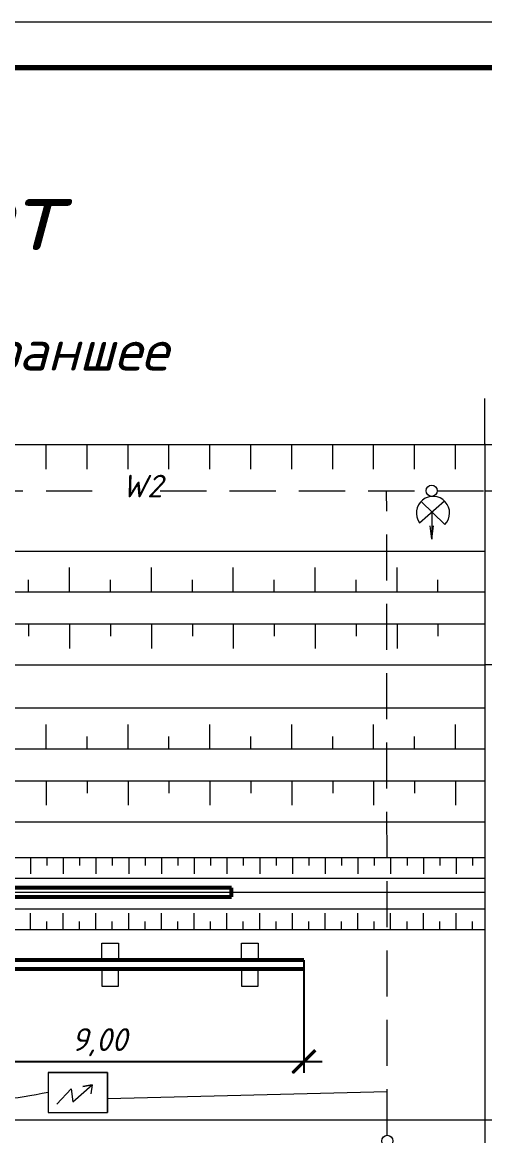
# Model space of a CAD drawing. Header units: millimetres. Extents: x 27137 to 30937, y -4667 to -569.
# Drawn here: x 29775 to 29825.9, y -1839.3 to -1716.9 of the extents above; entities that cross this region are included whole.
import ezdxf

# ---------------------------------------------------------------- set-up
doc = ezdxf.new("R2010")
doc.units = ezdxf.units.MM
doc.header["$LTSCALE"] = 0.4
doc.linetypes.add('осевая', pattern=[50.8, 31.75, -6.35, 6.35, -6.35])
doc.linetypes.add('штриховаяX2', pattern=[38.1, 25.4, -12.7])
doc.layers.add('здания', color=7, linetype='Continuous', lineweight=40)
doc.styles.add('Isocpeur', font='isocpeui.ttf', dxfattribs={"height": 2.5})
doc.styles.get("Standard").update_dxf_attribs({"font": 'isocpeui.ttf', "height": 2.5})
doc.dimstyles.new('06', dxfattribs={"dimtxt": 2.5, "dimasz": 2.5, "dimexe": 1.25, "dimexo": 0.625, "dimtad": 1, "dimdec": 0, "dimlfac": 200, "dimtxsty": 'Standard', "dimblk": 'OBLIQUE', "dimcen": 2.5, "dimdle": 2, "dimadec": 0, "dimazin": 0, "dimtfac": 1, "dimtdec": 0, "dimtmove": 0, "dimatfit": 3, "dimldrblk": 'OBLIQUE', "dimfxl": 1, "dimarcsym": 0})

# ---------------------------------------------------------------- blocks, each defined once
blk = doc.blocks.new('_Oblique')
at = {"color": 0, "linetype": 'ByBlock', "lineweight": -2}
blk.add_line((-0.5, -0.5), (0.5, 0.5), dxfattribs=at)
blk = doc.blocks.new('*D491')
at = {"color": 0, "lineweight": -2, "transparency": 16777216}
for p, q in [((29760.99, -1826.08), (29760.99, -1832.39)), ((29805.99, -1826.08), (29805.99, -1832.39)), ((29758.99, -1831.14), (29807.99, -1831.14))]:
    blk.add_line(p, q, dxfattribs=at)
at = {"layer": 'Defpoints', "color": 0, "transparency": 16777216}
for p in [(29760.99, -1825.45), (29805.99, -1825.45), (29805.99, -1831.14)]:
    blk.add_point(p, dxfattribs=at)
at = {"color": 0, "lineweight": -2, "transparency": 16777216, "xscale": 2.5, "yscale": 2.5, "zscale": 2.5, "rotation": 180}
blk.add_blockref('_Oblique', (29760.99, -1831.14), dxfattribs=at)
at = {"color": 0, "lineweight": -2, "transparency": 16777216, "xscale": 2.5, "yscale": 2.5, "zscale": 2.5}
blk.add_blockref('_Oblique', (29805.99, -1831.14), dxfattribs=at)
at = {"color": 0, "lineweight": 15, "transparency": 16777216, "insert": (29783.49, -1829.01), "char_height": 2.5, "attachment_point": 5, "style": 'Isocpeur'}
blk.add_mtext('9,00', dxfattribs=at)
blk = doc.blocks.new('_ArchTick')
at = {"color": 0, "linetype": 'ByBlock', "const_width": 0.15}
blk.add_lwpolyline([(-0.5, -0.5), (0.5, 0.5)], dxfattribs=at)

msp = doc.modelspace()

# ---------------------------------------------------------------- linework, layer by layer
at = {"lineweight": 15, "ltscale": 0.5}
for p, q in [((29825.864, -1763.2476), (29825.864, -1758.2476)), ((29825.864, -1763.2476), (29825.864, -1853.7642)), ((29818.6899, -1771.912), (29821.424, -1769.5132)), ((29821.4814, -1772.1195), (29818.8641, -1769.5696)), ((29820.0466, -1770.7217), (29820.0466, -1773.7327)), ((29820.0466, -1773.7327), (29819.8525, -1772.2628)), ((29820.0466, -1773.7327), (29820.2381, -1772.2664)), ((29456.1306, -1775.0251), (29825.864, -1775.0251)), ((29429.2253, -1779.5251), (29825.864, -1779.5251)), ((29429.2253, -1783.0251), (29825.864, -1783.0251)), ((29575.0798, -1787.5251), (29825.864, -1787.5251)), ((29856.7253, -1787.5251), (29825.864, -1787.5251)), ((29723.5564, -1792.2751), (29825.864, -1792.2751)), ((29692.1511, -1796.7751), (29825.864, -1796.7751)), ((29692.1511, -1800.2751), (29825.864, -1800.2751)), ((29692.1511, -1804.7751), (29825.864, -1804.7751)), ((29692.1511, -1808.6975), (29825.864, -1808.6975)), ((29692.1511, -1810.9675), (29825.864, -1810.9675)), ((29692.1511, -1814.3675), (29825.864, -1814.3675)), ((29692.1511, -1816.6375), (29825.864, -1816.6375)), ((29784.3888, -1835.2122), (29815.1473, -1834.4268)), ((29424.7253, -1837.5251), (29959.5769, -1837.5251))]:
    msp.add_line(p, q, dxfattribs=at)
at = {"lineweight": 15}
for p, q in [((29424.7253, -1763.3292), (29959.5769, -1763.3292)), ((29777.6511, -1766.0292), (29777.6511, -1763.3292)), ((29782.1511, -1766.0292), (29782.1511, -1763.3292)), ((29786.6511, -1766.0292), (29786.6511, -1763.3292)), ((29791.1511, -1766.0292), (29791.1511, -1763.3292)), ((29795.6511, -1766.0292), (29795.6511, -1763.3292)), ((29800.1511, -1766.0292), (29800.1511, -1763.3292)), ((29800.1511, -1766.0292), (29800.1511, -1763.3292)), ((29804.6511, -1766.0292), (29804.6511, -1763.3292)), ((29804.6511, -1766.0292), (29804.6511, -1763.3292)), ((29809.1511, -1766.0292), (29809.1511, -1763.3292)), ((29813.6511, -1766.0292), (29813.6511, -1763.3292)), ((29818.1511, -1766.0292), (29818.1511, -1763.3292)), ((29818.1511, -1766.0292), (29818.1511, -1763.3292)), ((29822.6511, -1766.0292), (29822.6511, -1763.3292)), ((29780.2253, -1779.5251), (29780.2253, -1776.8251)), ((29780.2253, -1779.5251), (29780.2253, -1776.8251)), ((29780.2253, -1779.5251), (29780.2253, -1776.8251)), ((29780.2253, -1779.5251), (29780.2253, -1776.8251)), ((29780.2253, -1779.5251), (29780.2253, -1776.8251)), ((29780.2253, -1779.5251), (29780.2253, -1776.8251)), ((29789.2253, -1779.5251), (29789.2253, -1776.8251)), ((29789.2253, -1779.5251), (29789.2253, -1776.8251)), ((29789.2253, -1779.5251), (29789.2253, -1776.8251)), ((29789.2253, -1779.5251), (29789.2253, -1776.8251)), ((29798.2253, -1779.5251), (29798.2253, -1776.8251)), ((29798.2253, -1779.5251), (29798.2253, -1776.8251)), ((29798.2253, -1779.5251), (29798.2253, -1776.8251)), ((29798.2253, -1779.5251), (29798.2253, -1776.8251)), ((29798.2253, -1779.5251), (29798.2253, -1776.8251)), ((29798.2253, -1779.5251), (29798.2253, -1776.8251)), ((29807.2253, -1779.5251), (29807.2253, -1776.8251)), ((29807.2253, -1779.5251), (29807.2253, -1776.8251)), ((29807.2253, -1779.5251), (29807.2253, -1776.8251)), ((29807.2253, -1779.5251), (29807.2253, -1776.8251)), ((29816.2253, -1779.5251), (29816.2253, -1776.8251)), ((29816.2253, -1779.5251), (29816.2253, -1776.8251)), ((29816.2253, -1779.5251), (29816.2253, -1776.8251)), ((29816.2253, -1779.5251), (29816.2253, -1776.8251)), ((29816.2253, -1779.5251), (29816.2253, -1776.8251)), ((29816.2253, -1779.5251), (29816.2253, -1776.8251)), ((29775.7253, -1779.5251), (29775.7253, -1778.1751)), ((29784.7253, -1779.5251), (29784.7253, -1778.1751)), ((29784.7253, -1779.5251), (29784.7253, -1778.1751)), ((29793.7253, -1779.5251), (29793.7253, -1778.1751)), ((29802.7253, -1779.5251), (29802.7253, -1778.1751)), ((29802.7253, -1779.5251), (29802.7253, -1778.1751)), ((29811.7253, -1779.5251), (29811.7253, -1778.1751)), ((29820.7253, -1779.5251), (29820.7253, -1778.1751)), ((29820.7253, -1779.5251), (29820.7253, -1778.1751)), ((29775.7253, -1783.0251), (29775.7253, -1784.3751)), ((29780.2253, -1783.0251), (29780.2253, -1785.7251)), ((29780.2253, -1783.0251), (29780.2253, -1785.7251)), ((29780.2253, -1783.0251), (29780.2253, -1785.7251)), ((29780.2253, -1783.0251), (29780.2253, -1785.7251)), ((29780.2253, -1783.0251), (29780.2253, -1785.7251)), ((29780.2253, -1783.0251), (29780.2253, -1785.7251)), ((29780.2253, -1783.0251), (29780.2253, -1785.7251)), ((29780.2253, -1783.0251), (29780.2253, -1785.7251)), ((29784.7253, -1783.0251), (29784.7253, -1784.3751)), ((29784.7253, -1783.0251), (29784.7253, -1784.3751)), ((29789.2253, -1783.0251), (29789.2253, -1785.7251)), ((29789.2253, -1783.0251), (29789.2253, -1785.7251)), ((29789.2253, -1783.0251), (29789.2253, -1785.7251)), ((29793.7253, -1783.0251), (29793.7253, -1784.3751)), ((29798.2253, -1783.0251), (29798.2253, -1785.7251)), ((29798.2253, -1783.0251), (29798.2253, -1785.7251)), ((29798.2253, -1783.0251), (29798.2253, -1785.7251)), ((29798.2253, -1783.0251), (29798.2253, -1785.7251)), ((29798.2253, -1783.0251), (29798.2253, -1785.7251)), ((29798.2253, -1783.0251), (29798.2253, -1785.7251)), ((29798.2253, -1783.0251), (29798.2253, -1785.7251)), ((29798.2253, -1783.0251), (29798.2253, -1785.7251)), ((29802.7253, -1783.0251), (29802.7253, -1784.3751)), ((29802.7253, -1783.0251), (29802.7253, -1784.3751)), ((29807.2253, -1783.0251), (29807.2253, -1785.7251)), ((29807.2253, -1783.0251), (29807.2253, -1785.7251)), ((29807.2253, -1783.0251), (29807.2253, -1785.7251)), ((29811.7253, -1783.0251), (29811.7253, -1784.3751)), ((29816.2253, -1783.0251), (29816.2253, -1785.7251)), ((29816.2253, -1783.0251), (29816.2253, -1785.7251)), ((29816.2253, -1783.0251), (29816.2253, -1785.7251)), ((29816.2253, -1783.0251), (29816.2253, -1785.7251)), ((29816.2253, -1783.0251), (29816.2253, -1785.7251)), ((29816.2253, -1783.0251), (29816.2253, -1785.7251)), ((29816.2253, -1783.0251), (29816.2253, -1785.7251)), ((29816.2253, -1783.0251), (29816.2253, -1785.7251)), ((29820.7253, -1783.0251), (29820.7253, -1784.3751)), ((29820.7253, -1783.0251), (29820.7253, -1784.3751)), ((29777.6511, -1796.7751), (29777.6511, -1794.0751)), ((29777.6511, -1796.7751), (29777.6511, -1794.0751)), ((29777.6511, -1796.7751), (29777.6511, -1794.0751)), ((29777.6511, -1796.7751), (29777.6511, -1794.0751)), ((29777.6511, -1796.7751), (29777.6511, -1794.0751)), ((29777.6511, -1796.7751), (29777.6511, -1794.0751)), ((29777.6511, -1796.7751), (29777.6511, -1794.0751)), ((29777.6511, -1796.7751), (29777.6511, -1794.0751)), ((29786.6511, -1796.7751), (29786.6511, -1794.0751)), ((29786.6511, -1796.7751), (29786.6511, -1794.0751)), ((29795.6511, -1796.7751), (29795.6511, -1794.0751)), ((29795.6511, -1796.7751), (29795.6511, -1794.0751)), ((29795.6511, -1796.7751), (29795.6511, -1794.0751)), ((29795.6511, -1796.7751), (29795.6511, -1794.0751)), ((29795.6511, -1796.7751), (29795.6511, -1794.0751)), ((29795.6511, -1796.7751), (29795.6511, -1794.0751)), ((29795.6511, -1796.7751), (29795.6511, -1794.0751)), ((29795.6511, -1796.7751), (29795.6511, -1794.0751)), ((29804.6511, -1796.7751), (29804.6511, -1794.0751)), ((29804.6511, -1796.7751), (29804.6511, -1794.0751)), ((29813.6511, -1796.7751), (29813.6511, -1794.0751)), ((29813.6511, -1796.7751), (29813.6511, -1794.0751)), ((29813.6511, -1796.7751), (29813.6511, -1794.0751)), ((29813.6511, -1796.7751), (29813.6511, -1794.0751)), ((29813.6511, -1796.7751), (29813.6511, -1794.0751)), ((29813.6511, -1796.7751), (29813.6511, -1794.0751)), ((29813.6511, -1796.7751), (29813.6511, -1794.0751)), ((29813.6511, -1796.7751), (29813.6511, -1794.0751)), ((29822.6511, -1796.7751), (29822.6511, -1794.0751)), ((29822.6511, -1796.7751), (29822.6511, -1794.0751)), ((29782.1511, -1796.7751), (29782.1511, -1795.4251)), ((29791.1511, -1796.7751), (29791.1511, -1795.4251)), ((29800.1511, -1796.7751), (29800.1511, -1795.4251)), ((29809.1511, -1796.7751), (29809.1511, -1795.4251)), ((29818.1511, -1796.7751), (29818.1511, -1795.4251)), ((29777.6511, -1800.2751), (29777.6511, -1802.9751)), ((29777.6511, -1800.2751), (29777.6511, -1802.9751)), ((29777.6511, -1800.2751), (29777.6511, -1802.9751)), ((29777.6511, -1800.2751), (29777.6511, -1802.9751)), ((29777.6511, -1800.2751), (29777.6511, -1802.9751)), ((29777.6511, -1800.2751), (29777.6511, -1802.9751)), ((29777.6511, -1800.2751), (29777.6511, -1802.9751)), ((29777.6511, -1800.2751), (29777.6511, -1802.9751)), ((29782.1511, -1800.2751), (29782.1511, -1801.6251)), ((29786.6511, -1800.2751), (29786.6511, -1802.9751)), ((29786.6511, -1800.2751), (29786.6511, -1802.9751)), ((29791.1511, -1800.2751), (29791.1511, -1801.6251)), ((29795.6511, -1800.2751), (29795.6511, -1802.9751)), ((29795.6511, -1800.2751), (29795.6511, -1802.9751)), ((29795.6511, -1800.2751), (29795.6511, -1802.9751)), ((29795.6511, -1800.2751), (29795.6511, -1802.9751)), ((29795.6511, -1800.2751), (29795.6511, -1802.9751)), ((29795.6511, -1800.2751), (29795.6511, -1802.9751)), ((29795.6511, -1800.2751), (29795.6511, -1802.9751)), ((29795.6511, -1800.2751), (29795.6511, -1802.9751)), ((29800.1511, -1800.2751), (29800.1511, -1801.6251)), ((29804.6511, -1800.2751), (29804.6511, -1802.9751)), ((29804.6511, -1800.2751), (29804.6511, -1802.9751)), ((29809.1511, -1800.2751), (29809.1511, -1801.6251)), ((29813.6511, -1800.2751), (29813.6511, -1802.9751)), ((29813.6511, -1800.2751), (29813.6511, -1802.9751)), ((29813.6511, -1800.2751), (29813.6511, -1802.9751)), ((29813.6511, -1800.2751), (29813.6511, -1802.9751)), ((29813.6511, -1800.2751), (29813.6511, -1802.9751)), ((29813.6511, -1800.2751), (29813.6511, -1802.9751)), ((29813.6511, -1800.2751), (29813.6511, -1802.9751)), ((29813.6511, -1800.2751), (29813.6511, -1802.9751)), ((29818.1511, -1800.2751), (29818.1511, -1801.6251)), ((29822.6511, -1800.2751), (29822.6511, -1802.9751)), ((29822.6511, -1800.2751), (29822.6511, -1802.9751)), ((29775.9208, -1808.6975), (29775.9208, -1810.4975)), ((29775.9208, -1808.6975), (29775.9208, -1810.4975)), ((29775.9208, -1808.6975), (29775.9208, -1810.4975)), ((29775.9208, -1808.6975), (29775.9208, -1810.4975)), ((29775.9208, -1808.6975), (29775.9208, -1810.4975)), ((29775.9208, -1808.6975), (29775.9208, -1810.4975)), ((29777.7208, -1808.6975), (29777.7208, -1809.5975)), ((29777.7208, -1808.6975), (29777.7208, -1809.5975)), ((29777.7208, -1808.6975), (29777.7208, -1809.5975)), ((29777.7208, -1808.6975), (29777.7208, -1809.5975)), ((29779.5208, -1808.6975), (29779.5208, -1810.4975)), ((29779.5208, -1808.6975), (29779.5208, -1810.4975)), ((29779.5208, -1808.6975), (29779.5208, -1810.4975)), ((29781.3208, -1808.6975), (29781.3208, -1809.5975)), ((29781.3208, -1808.6975), (29781.3208, -1809.5975)), ((29783.1208, -1808.6975), (29783.1208, -1810.4975)), ((29783.1208, -1808.6975), (29783.1208, -1810.4975)), ((29783.1208, -1808.6975), (29783.1208, -1810.4975)), ((29784.9208, -1808.6975), (29784.9208, -1809.5975)), ((29784.9208, -1808.6975), (29784.9208, -1809.5975)), ((29786.7208, -1808.6975), (29786.7208, -1810.4975)), ((29786.7208, -1808.6975), (29786.7208, -1810.4975)), ((29786.7208, -1808.6975), (29786.7208, -1810.4975)), ((29788.5208, -1808.6975), (29788.5208, -1809.5975)), ((29788.5208, -1808.6975), (29788.5208, -1809.5975)), ((29790.3208, -1808.6975), (29790.3208, -1810.4975)), ((29790.3208, -1808.6975), (29790.3208, -1810.4975)), ((29790.3208, -1808.6975), (29790.3208, -1810.4975)), ((29792.1208, -1808.6975), (29792.1208, -1809.5975)), ((29792.1208, -1808.6975), (29792.1208, -1809.5975)), ((29793.9208, -1808.6975), (29793.9208, -1810.4975)), ((29793.9208, -1808.6975), (29793.9208, -1810.4975)), ((29793.9208, -1808.6975), (29793.9208, -1810.4975)), ((29793.9208, -1808.6975), (29793.9208, -1810.4975)), ((29793.9208, -1808.6975), (29793.9208, -1810.4975)), ((29793.9208, -1808.6975), (29793.9208, -1810.4975)), ((29795.7208, -1808.6975), (29795.7208, -1809.5975)), ((29795.7208, -1808.6975), (29795.7208, -1809.5975)), ((29795.7208, -1808.6975), (29795.7208, -1809.5975)), ((29795.7208, -1808.6975), (29795.7208, -1809.5975)), ((29797.5208, -1808.6975), (29797.5208, -1810.4975)), ((29797.5208, -1808.6975), (29797.5208, -1810.4975)), ((29797.5208, -1808.6975), (29797.5208, -1810.4975)), ((29797.5208, -1808.6975), (29797.5208, -1810.4975)), ((29797.5208, -1808.6975), (29797.5208, -1810.4975)), ((29797.5208, -1808.6975), (29797.5208, -1810.4975)), ((29799.3208, -1808.6975), (29799.3208, -1809.5975)), ((29799.3208, -1808.6975), (29799.3208, -1809.5975)), ((29799.3208, -1808.6975), (29799.3208, -1809.5975)), ((29799.3208, -1808.6975), (29799.3208, -1809.5975)), ((29801.1208, -1808.6975), (29801.1208, -1810.4975)), ((29801.1208, -1808.6975), (29801.1208, -1810.4975)), ((29801.1208, -1808.6975), (29801.1208, -1810.4975)), ((29802.9208, -1808.6975), (29802.9208, -1809.5975)), ((29802.9208, -1808.6975), (29802.9208, -1809.5975)), ((29804.7208, -1808.6975), (29804.7208, -1810.4975)), ((29804.7208, -1808.6975), (29804.7208, -1810.4975)), ((29804.7208, -1808.6975), (29804.7208, -1810.4975)), ((29806.5208, -1808.6975), (29806.5208, -1809.5975)), ((29806.5208, -1808.6975), (29806.5208, -1809.5975)), ((29808.3208, -1808.6975), (29808.3208, -1810.4975)), ((29808.3208, -1808.6975), (29808.3208, -1810.4975)), ((29808.3208, -1808.6975), (29808.3208, -1810.4975)), ((29810.1208, -1808.6975), (29810.1208, -1809.5975)), ((29810.1208, -1808.6975), (29810.1208, -1809.5975)), ((29811.9208, -1808.6975), (29811.9208, -1810.4975)), ((29811.9208, -1808.6975), (29811.9208, -1810.4975)), ((29811.9208, -1808.6975), (29811.9208, -1810.4975)), ((29811.9208, -1808.6975), (29811.9208, -1810.4975)), ((29811.9208, -1808.6975), (29811.9208, -1810.4975)), ((29811.9208, -1808.6975), (29811.9208, -1810.4975)), ((29813.7208, -1808.6975), (29813.7208, -1809.5975)), ((29813.7208, -1808.6975), (29813.7208, -1809.5975)), ((29813.7208, -1808.6975), (29813.7208, -1809.5975)), ((29813.7208, -1808.6975), (29813.7208, -1809.5975)), ((29815.5208, -1808.6975), (29815.5208, -1810.4975)), ((29815.5208, -1808.6975), (29815.5208, -1810.4975)), ((29815.5208, -1808.6975), (29815.5208, -1810.4975)), ((29815.5208, -1808.6975), (29815.5208, -1810.4975)), ((29815.5208, -1808.6975), (29815.5208, -1810.4975)), ((29815.5208, -1808.6975), (29815.5208, -1810.4975)), ((29817.3208, -1808.6975), (29817.3208, -1809.5975)), ((29817.3208, -1808.6975), (29817.3208, -1809.5975)), ((29817.3208, -1808.6975), (29817.3208, -1809.5975)), ((29817.3208, -1808.6975), (29817.3208, -1809.5975)), ((29819.1208, -1808.6975), (29819.1208, -1810.4975)), ((29819.1208, -1808.6975), (29819.1208, -1810.4975)), ((29819.1208, -1808.6975), (29819.1208, -1810.4975)), ((29820.9208, -1808.6975), (29820.9208, -1809.5975)), ((29820.9208, -1808.6975), (29820.9208, -1809.5975)), ((29822.7208, -1808.6975), (29822.7208, -1810.4975)), ((29822.7208, -1808.6975), (29822.7208, -1810.4975)), ((29822.7208, -1808.6975), (29822.7208, -1810.4975)), ((29824.5208, -1808.6975), (29824.5208, -1809.5975)), ((29824.5208, -1808.6975), (29824.5208, -1809.5975)), ((29775.9208, -1816.6375), (29775.9208, -1814.8375)), ((29775.9208, -1816.6375), (29775.9208, -1814.8375)), ((29775.9208, -1816.6375), (29775.9208, -1814.8375)), ((29775.9208, -1816.6375), (29775.9208, -1814.8375)), ((29775.9208, -1816.6375), (29775.9208, -1814.8375)), ((29775.9208, -1816.6375), (29775.9208, -1814.8375)), ((29777.7208, -1816.6375), (29777.7208, -1815.7375)), ((29777.7208, -1816.6375), (29777.7208, -1815.7375)), ((29777.7208, -1816.6375), (29777.7208, -1815.7375)), ((29777.7208, -1816.6375), (29777.7208, -1815.7375)), ((29779.5208, -1816.6375), (29779.5208, -1814.8375)), ((29779.5208, -1816.6375), (29779.5208, -1814.8375)), ((29779.5208, -1816.6375), (29779.5208, -1814.8375)), ((29781.3208, -1816.6375), (29781.3208, -1815.7375)), ((29781.3208, -1816.6375), (29781.3208, -1815.7375)), ((29783.1208, -1816.6375), (29783.1208, -1814.8375)), ((29783.1208, -1816.6375), (29783.1208, -1814.8375)), ((29783.1208, -1816.6375), (29783.1208, -1814.8375)), ((29784.9208, -1816.6375), (29784.9208, -1815.7375)), ((29784.9208, -1816.6375), (29784.9208, -1815.7375)), ((29786.7208, -1816.6375), (29786.7208, -1814.8375)), ((29786.7208, -1816.6375), (29786.7208, -1814.8375)), ((29786.7208, -1816.6375), (29786.7208, -1814.8375)), ((29788.5208, -1816.6375), (29788.5208, -1815.7375)), ((29788.5208, -1816.6375), (29788.5208, -1815.7375)), ((29790.3208, -1816.6375), (29790.3208, -1814.8375)), ((29790.3208, -1816.6375), (29790.3208, -1814.8375)), ((29790.3208, -1816.6375), (29790.3208, -1814.8375)), ((29792.1208, -1816.6375), (29792.1208, -1815.7375)), ((29792.1208, -1816.6375), (29792.1208, -1815.7375)), ((29793.9208, -1816.6375), (29793.9208, -1814.8375)), ((29793.9208, -1816.6375), (29793.9208, -1814.8375)), ((29793.9208, -1816.6375), (29793.9208, -1814.8375)), ((29793.9208, -1816.6375), (29793.9208, -1814.8375)), ((29793.9208, -1816.6375), (29793.9208, -1814.8375)), ((29793.9208, -1816.6375), (29793.9208, -1814.8375)), ((29795.7208, -1816.6375), (29795.7208, -1815.7375)), ((29795.7208, -1816.6375), (29795.7208, -1815.7375)), ((29795.7208, -1816.6375), (29795.7208, -1815.7375)), ((29795.7208, -1816.6375), (29795.7208, -1815.7375)), ((29797.5208, -1816.6375), (29797.5208, -1814.8375)), ((29797.5208, -1816.6375), (29797.5208, -1814.8375)), ((29797.5208, -1816.6375), (29797.5208, -1814.8375)), ((29797.5208, -1816.6375), (29797.5208, -1814.8375)), ((29797.5208, -1816.6375), (29797.5208, -1814.8375)), ((29797.5208, -1816.6375), (29797.5208, -1814.8375)), ((29799.3208, -1816.6375), (29799.3208, -1815.7375)), ((29799.3208, -1816.6375), (29799.3208, -1815.7375)), ((29799.3208, -1816.6375), (29799.3208, -1815.7375)), ((29799.3208, -1816.6375), (29799.3208, -1815.7375)), ((29801.1208, -1816.6375), (29801.1208, -1814.8375)), ((29801.1208, -1816.6375), (29801.1208, -1814.8375)), ((29801.1208, -1816.6375), (29801.1208, -1814.8375)), ((29802.9208, -1816.6375), (29802.9208, -1815.7375)), ((29802.9208, -1816.6375), (29802.9208, -1815.7375)), ((29804.7208, -1816.6375), (29804.7208, -1814.8375)), ((29804.7208, -1816.6375), (29804.7208, -1814.8375)), ((29804.7208, -1816.6375), (29804.7208, -1814.8375)), ((29806.5208, -1816.6375), (29806.5208, -1815.7375)), ((29806.5208, -1816.6375), (29806.5208, -1815.7375)), ((29808.3208, -1816.6375), (29808.3208, -1814.8375)), ((29808.3208, -1816.6375), (29808.3208, -1814.8375)), ((29808.3208, -1816.6375), (29808.3208, -1814.8375)), ((29810.1208, -1816.6375), (29810.1208, -1815.7375)), ((29810.1208, -1816.6375), (29810.1208, -1815.7375)), ((29811.9208, -1816.6375), (29811.9208, -1814.8375)), ((29811.9208, -1816.6375), (29811.9208, -1814.8375)), ((29811.9208, -1816.6375), (29811.9208, -1814.8375)), ((29811.9208, -1816.6375), (29811.9208, -1814.8375)), ((29811.9208, -1816.6375), (29811.9208, -1814.8375)), ((29811.9208, -1816.6375), (29811.9208, -1814.8375)), ((29813.7208, -1816.6375), (29813.7208, -1815.7375)), ((29813.7208, -1816.6375), (29813.7208, -1815.7375)), ((29813.7208, -1816.6375), (29813.7208, -1815.7375)), ((29813.7208, -1816.6375), (29813.7208, -1815.7375)), ((29815.5208, -1816.6375), (29815.5208, -1814.8375)), ((29815.5208, -1816.6375), (29815.5208, -1814.8375)), ((29815.5208, -1816.6375), (29815.5208, -1814.8375)), ((29815.5208, -1816.6375), (29815.5208, -1814.8375)), ((29815.5208, -1816.6375), (29815.5208, -1814.8375)), ((29815.5208, -1816.6375), (29815.5208, -1814.8375)), ((29817.3208, -1816.6375), (29817.3208, -1815.7375)), ((29817.3208, -1816.6375), (29817.3208, -1815.7375)), ((29817.3208, -1816.6375), (29817.3208, -1815.7375)), ((29817.3208, -1816.6375), (29817.3208, -1815.7375)), ((29819.1208, -1816.6375), (29819.1208, -1814.8375)), ((29819.1208, -1816.6375), (29819.1208, -1814.8375)), ((29819.1208, -1816.6375), (29819.1208, -1814.8375)), ((29820.9208, -1816.6375), (29820.9208, -1815.7375)), ((29820.9208, -1816.6375), (29820.9208, -1815.7375)), ((29822.7208, -1816.6375), (29822.7208, -1814.8375)), ((29822.7208, -1816.6375), (29822.7208, -1814.8375)), ((29822.7208, -1816.6375), (29822.7208, -1814.8375)), ((29824.5208, -1816.6375), (29824.5208, -1815.7375)), ((29824.5208, -1816.6375), (29824.5208, -1815.7375)), ((29783.7825, -1819.988), (29783.7825, -1818.1294)), ((29783.7825, -1818.1294), (29785.6162, -1818.1294)), ((29785.6162, -1818.1294), (29785.6162, -1819.988)), ((29799.1218, -1819.988), (29799.1218, -1818.1294)), ((29799.1218, -1818.1294), (29800.9555, -1818.1294)), ((29800.9555, -1818.1294), (29800.9555, -1819.988)), ((29783.7825, -1820.988), (29783.7825, -1822.8466)), ((29785.6162, -1822.8466), (29785.6162, -1820.988)), ((29799.1218, -1820.988), (29799.1218, -1822.8466)), ((29800.9555, -1822.8466), (29800.9555, -1820.988)), ((29783.7825, -1822.8466), (29785.6162, -1822.8466)), ((29799.1218, -1822.8466), (29800.9555, -1822.8466))]:
    msp.add_line(p, q, dxfattribs=at)
at = {"linetype": 'штриховаяX2', "lineweight": 15, "ltscale": 0.5}
for p, q in [((29770.0129, -1768.397), (29785.1548, -1768.397)), ((29790.1888, -1768.397), (29819.4156, -1768.397)), ((29815.1521, -1839.2424), (29815.0817, -1768.397)), ((29820.6488, -1768.397), (29825.864, -1768.397)), ((29825.864, -1768.397), (29839.3865, -1768.397))]:
    msp.add_line(p, q, dxfattribs=at)
at = {"lineweight": 53, "ltscale": 0.5}
for p, q in [((29798.0346, -1812.0251), (29708.7322, -1812.0251)), ((29798.0346, -1813.0251), (29798.0346, -1812.0251)), ((29748.0346, -1813.0251), (29798.0346, -1813.0251)), ((29805.992, -1819.988), (29760.992, -1819.988)), ((29805.992, -1820.988), (29760.992, -1820.988))]:
    msp.add_line(p, q, dxfattribs=at)
at = {"linetype": 'осевая', "lineweight": 15, "ltscale": 0.5}
for p in [(29424.7253, -1812.5251), (29644.0744, -1812.5251)]:
    msp.add_line(p, (29825.864, -1812.5251), dxfattribs=at)
at = {"ltscale": 0.5}
for p, q in [((29760.992, -1819.988), (29805.992, -1819.988)), ((29805.992, -1819.988), (29805.992, -1820.988)), ((29805.992, -1820.988), (29805.992, -1826.9573))]:
    msp.add_line(p, q, dxfattribs=at)
at = {"lineweight": 15, "ltscale": 0.01}
for p, q in [((29784.3888, -1832.3304), (29777.8595, -1832.3304)), ((29777.8595, -1832.3304), (29784.3888, -1832.3304)), ((29777.8595, -1832.3304), (29777.8595, -1836.7159)), ((29784.3888, -1834.5231), (29784.3888, -1832.3304)), ((29784.3888, -1832.3304), (29784.3888, -1834.5231)), ((29784.3888, -1834.5231), (29784.3888, -1833.1451)), ((29778.8112, -1835.8156), (29780.3973, -1834.1409)), ((29780.3973, -1834.1409), (29780.5786, -1835.544)), ((29780.5786, -1835.544), (29782.7085, -1833.6882)), ((29782.7085, -1833.6882), (29781.6662, -1833.8693)), ((29781.6662, -1833.8693), (29782.7085, -1833.6882)), ((29782.7085, -1833.6882), (29782.5726, -1834.684)), ((29784.3888, -1834.5231), (29784.3888, -1836.7159)), ((29784.3888, -1836.7159), (29784.3888, -1834.5231)), ((29784.3888, -1834.5231), (29784.3888, -1835.9012)), ((29777.8595, -1836.7159), (29784.3888, -1836.7159))]:
    msp.add_line(p, q, dxfattribs=at)
at = {"color": 7, "lineweight": 15}
msp.add_lwpolyline([(29377.2396, -2310.9131), (30218.2396, -2310.9131), (30218.2396, -1716.9131), (29377.2396, -1716.9131)], close=True, dxfattribs=at)
at = {"lineweight": 15, "const_width": 0.6}
msp.add_lwpolyline([(29397.2396, -2305.9131), (30213.2396, -2305.9131), (30213.2396, -1721.9131), (29397.2396, -1721.9131)], close=True, dxfattribs=at)
msp.add_lwpolyline([(29397.2396, -1721.9131), (30213.2396, -1721.9131), (30213.2396, -2305.9131), (29397.2396, -2305.9131)], dxfattribs=at)
at = {"lineweight": 15, "ltscale": 0.5}
for centre in [(29820.0322, -1768.4062), (29815.1527, -1839.859)]:
    msp.add_circle(centre, 0.6167, dxfattribs=at)
msp.add_arc((29820.1727, -1770.8446), 1.8271, 315.74633, 215.748105, dxfattribs=at)
at = {"lineweight": 15, "ltscale": 0.01}
msp.add_spline([(29777.8595, -1834.5231), (29772.6331, -1835.1751), (29769.9888, -1835.1344), (29765.097, -1836.0086), (29764.4496, -1832.9039), (29759.346, -1830.1367), (29760.0751, -1824.0928), (29757.2284, -1820.863)], degree=3, dxfattribs=at)

# ---------------------------------------------------------------- block references
at = {"layer": 'здания', "color": 7, "lineweight": 20, "xscale": 2.5, "yscale": 2.5, "zscale": 2.5, "rotation": 180}
msp.add_blockref('_ArchTick', (29805.992, -1831.1353), dxfattribs=at)

# ---------------------------------------------------------------- texts
at = {"lineweight": 15, "insert": (29645.4763, -1733.9441), "char_height": 8, "attachment_point": 1}
msp.add_mtext_dynamic_manual_height_columns('Схемы производства работ', width=157.001744, gutter_width=12.5, heights=[0], dxfattribs=at)
at = {"lineweight": 15, "insert": (29757.4862, -1756.4141), "char_height": 4.5, "attachment_point": 8, "style": 'Isocpeur'}
msp.add_mtext_dynamic_manual_height_columns('Монтаж труб в траншее', width=148.56988, gutter_width=12.5, heights=[0], dxfattribs=at)
at = {"linetype": 'штриховаяX2', "lineweight": 15, "insert": (29785.97, -1766.6441), "char_height": 2.48181, "attachment_point": 1, "style": 'Isocpeur'}
msp.add_mtext_dynamic_manual_height_columns('W2', width=3.719358, gutter_width=12.5, heights=[0], dxfattribs=at)

# ---------------------------------------------------------------- dimensions: what is measured, and where the dimension line sits
at = {"lineweight": 15}
dim = msp.add_aligned_dim(p1=(29760.992, -1825.455), p2=(29805.992, -1825.455), distance=-5.6803, text='9,00', dimstyle='06', override={"dimtxsty": 'Isocpeur'}, dxfattribs=at)
dim.commit()
dim.dimension.update_dxf_attribs({"geometry": '*D491', "text_midpoint": (29783.492, -1829.0103)})

doc.saveas('drawing.dxf')
